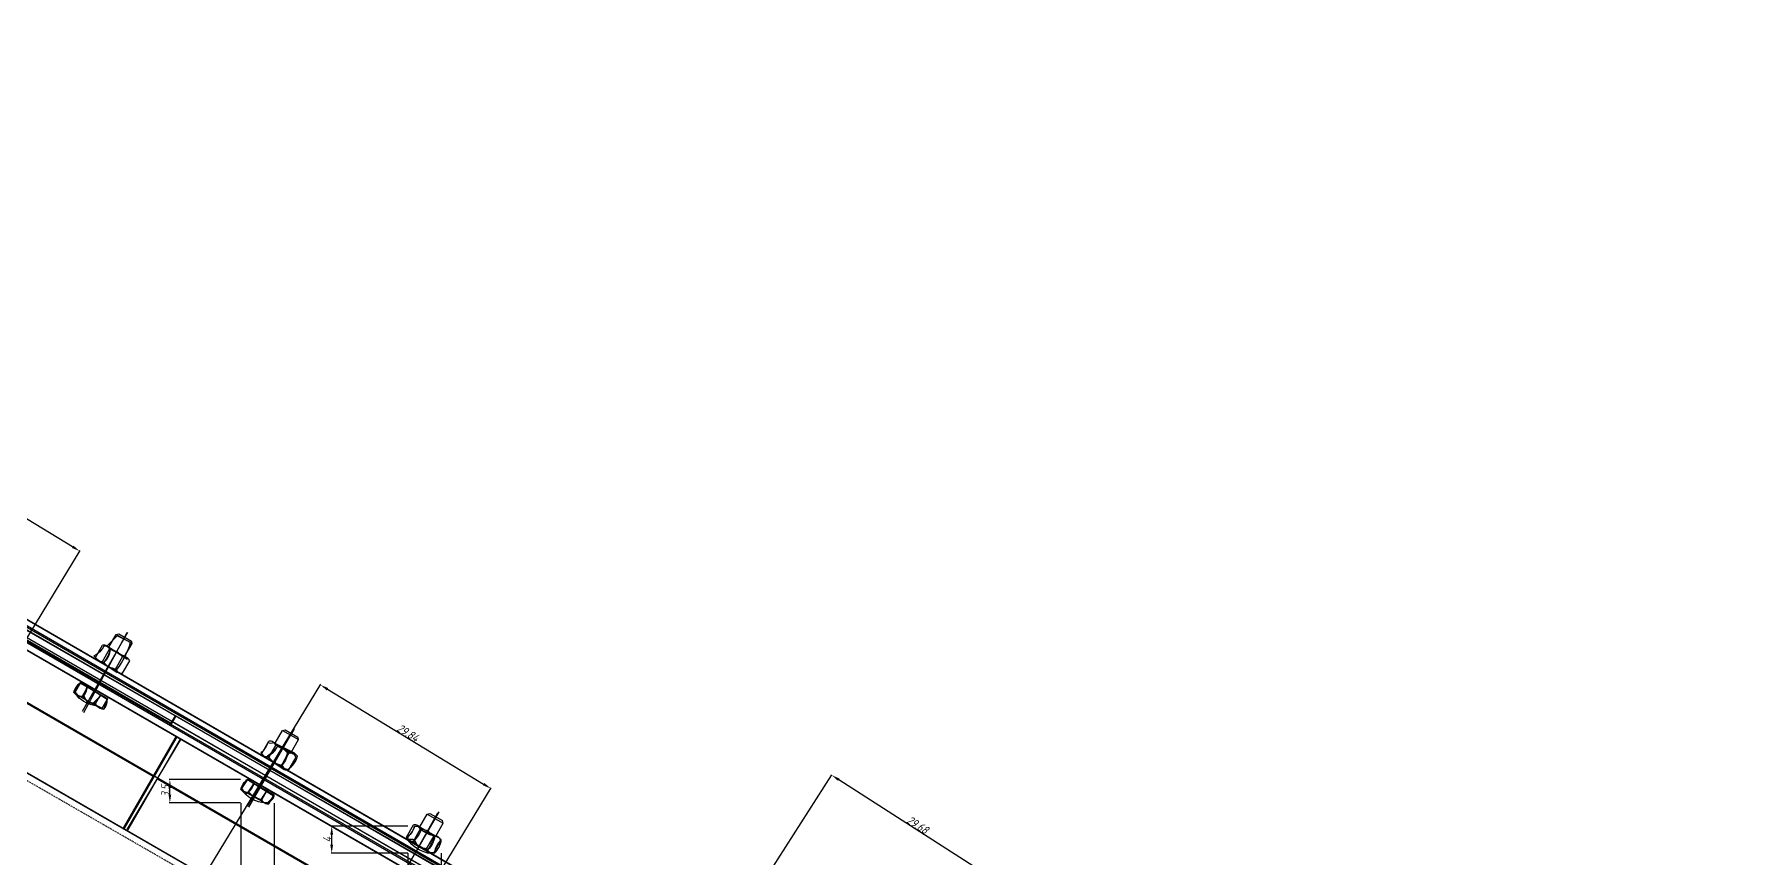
# Model space of a CAD drawing. Header units: millimetres. Extents: x 2787 to 6144, y -18 to 478.
# Drawn here: x 4479.1 to 4734.2, y 289.8 to 413 of the extents above; entities that cross this region are included whole.
import ezdxf

# ---------------------------------------------------------------- set-up
doc = ezdxf.new("R2010")
doc.units = ezdxf.units.MM
for name, pattern in [('ACAD_ISO02W100', [15, 12, -3]), ('CENTER', [50.8, 31.75, -6.35, 6.35, -6.35]), ('HIDDEN', [0.2, 0.1, -0.1])]:
    doc.linetypes.add(name, pattern=pattern)
for name, color, linetype in [('ADIM', 3, 'Continuous'), ('ADIM_CLEAN', 3, 'Continuous'), ('ADIM_CLEAN_L', 3, 'Continuous')]:
    doc.layers.add(name, color=color, linetype=linetype)
for name, color, linetype, lineweight in [('中心线', 1, 'CENTER', 13), ('尺寸线', 22, 'Continuous', 13), ('虚线', 8, 'ACAD_ISO02W100', 13)]:
    doc.layers.add(name, color=color, linetype=linetype, lineweight=lineweight)
doc.styles.get("Standard").update_dxf_attribs({"font": 'gbeitc.shx', "bigfont": 'gbcbig.shx'})
doc.dimstyles.new('ADIM', dxfattribs={"dimscale": 0.5, "dimtxt": 2.5, "dimasz": 2.5, "dimexe": 0.18, "dimexo": 0.0625, "dimgap": 0.09, "dimtad": 1, "dimdec": 4, "dimzin": 0, "dimdsep": 46, "dimtxsty": 'Standard', "dimcen": 0.09, "dimadec": 0, "dimazin": 0, "dimtfac": 1, "dimtdec": 4, "dimtofl": 0, "dimtmove": 0, "dimatfit": 3, "dimfxl": 1, "dimtolj": 1, "dimtzin": 0, "dimarcsym": 0})

# ---------------------------------------------------------------- blocks, each defined once
blk = doc.blocks.new('*D86')
at = {"layer": 'ADIM', "color": 0, "lineweight": -2, "transparency": 16777216}
for p, q in [((4566.02, 251.53), (4598.46, 302.22)), ((4599.47, 301.48), (4622.36, 286.82)), ((4591.02, 235.53), (4623.46, 286.22))]:
    blk.add_line(p, q, dxfattribs=at)
at = {"layer": 'ADIM', "color": 0, "transparency": 16777216}
for points in [[(4599.58, 301.65), (4599.36, 301.3), (4598.42, 302.15)], [(4622.47, 287), (4622.25, 286.65), (4623.42, 286.15)]]:
    blk.add_solid(points, dxfattribs=at)
at = {"layer": 'Defpoints', "color": 0, "transparency": 16777216}
for p in [(4623.42, 286.15), (4566, 251.5), (4591, 235.5)]:
    blk.add_point(p, dxfattribs=at)
at = {"layer": 'ADIM', "color": 0, "transparency": 16777216, "insert": (4611.28, 294.71), "char_height": 1.25, "attachment_point": 5, "rotation": 327.3808}
blk.add_mtext('\\A1;29.68', dxfattribs=at)
blk = doc.blocks.new('*D133')
at = {"layer": 'ADIM', "color": 0, "lineweight": -2, "transparency": 16777216}
for p, q in [((4490.52, 264.03), (4521.95, 315.74)), ((4522.97, 315.01), (4546.33, 300.81)), ((4516.02, 248.53), (4547.45, 300.24))]:
    blk.add_line(p, q, dxfattribs=at)
at = {"layer": 'ADIM', "color": 0, "transparency": 16777216}
for points in [[(4523.08, 315.19), (4522.86, 314.83), (4521.9, 315.66)], [(4546.44, 300.99), (4546.23, 300.63), (4547.4, 300.16)]]:
    blk.add_solid(points, dxfattribs=at)
at = {"layer": 'Defpoints', "color": 0, "transparency": 16777216}
for p in [(4547.4, 300.16), (4490.5, 264), (4516, 248.5)]:
    blk.add_point(p, dxfattribs=at)
at = {"layer": 'ADIM', "color": 0, "transparency": 16777216, "insert": (4535, 308.48), "char_height": 1.25, "attachment_point": 5, "rotation": 328.707}
blk.add_mtext('\\A1;29.84', dxfattribs=at)
blk = doc.blocks.new('*D167')
at = {"layer": 'ADIM', "color": 0, "lineweight": -2, "transparency": 16777216}
for p, q in [((4429.02, 299.53), (4460.45, 351.24)), ((4484.83, 336.31), (4461.47, 350.51)), ((4454.52, 284.03), (4485.95, 335.74))]:
    blk.add_line(p, q, dxfattribs=at)
at = {"layer": 'ADIM', "color": 0, "transparency": 16777216}
for points in [[(4461.58, 350.69), (4461.36, 350.33), (4460.4, 351.16)], [(4484.94, 336.49), (4484.73, 336.13), (4485.9, 335.66)]]:
    blk.add_solid(points, dxfattribs=at)
at = {"layer": 'Defpoints', "color": 0, "transparency": 16777216}
for p in [(4460.4, 351.16), (4429, 299.5), (4454.5, 284)]:
    blk.add_point(p, dxfattribs=at)
at = {"layer": 'ADIM', "color": 0, "transparency": 16777216, "insert": (4473.5, 343.98), "char_height": 1.25, "attachment_point": 5, "rotation": 328.707}
blk.add_mtext('\\A1;29.84', dxfattribs=at)
blk = doc.blocks.new('*D211')
at = {"layer": 'ADIM', "color": 0, "lineweight": -2, "transparency": 16777216}
for p, q in [((4535, 290.47), (4535, 277.7)), ((4540, 290.47), (4540, 277.7)), ((4536.25, 277.79), (4538.75, 277.79))]:
    blk.add_line(p, q, dxfattribs=at)
at = {"layer": 'ADIM', "color": 0, "transparency": 16777216}
for points in [[(4536.25, 278), (4536.25, 277.58), (4535, 277.79)], [(4538.75, 278), (4538.75, 277.58), (4540, 277.79)]]:
    blk.add_solid(points, dxfattribs=at)
at = {"layer": 'Defpoints', "color": 0, "transparency": 16777216}
for p in [(4535, 290.5), (4540, 290.5), (4540, 277.79)]:
    blk.add_point(p, dxfattribs=at)
at = {"layer": 'ADIM', "color": 0, "transparency": 16777216, "insert": (4537.5, 278.46), "char_height": 1.25, "attachment_point": 5}
blk.add_mtext('\\A1;5', dxfattribs=at)
blk = doc.blocks.new('*D212')
at = {"layer": 'ADIM', "color": 0, "lineweight": -2, "transparency": 16777216}
for p, q in [((4534.97, 294.5), (4523.51, 294.5)), ((4523.6, 291.75), (4523.6, 293.25)), ((4534.97, 290.5), (4523.51, 290.5))]:
    blk.add_line(p, q, dxfattribs=at)
at = {"layer": 'ADIM', "color": 0, "transparency": 16777216}
for points in [[(4523.39, 293.25), (4523.81, 293.25), (4523.6, 294.5)], [(4523.39, 291.75), (4523.81, 291.75), (4523.6, 290.5)]]:
    blk.add_solid(points, dxfattribs=at)
at = {"layer": 'Defpoints', "color": 0, "transparency": 16777216}
for p in [(4523.6, 294.5), (4535, 294.5), (4535, 290.5)]:
    blk.add_point(p, dxfattribs=at)
at = {"layer": 'ADIM', "color": 0, "transparency": 16777216, "insert": (4522.93, 292.5), "char_height": 1.25, "attachment_point": 5, "rotation": 90}
blk.add_mtext('\\A1;4', dxfattribs=at)
blk = doc.blocks.new('*D226')
at = {"layer": 'ADIM', "color": 0, "lineweight": -2, "transparency": 16777216}
for p, q in [((4510, 297.97), (4510, 285.2)), ((4515, 297.97), (4515, 285.2)), ((4511.25, 285.29), (4513.75, 285.29))]:
    blk.add_line(p, q, dxfattribs=at)
at = {"layer": 'ADIM', "color": 0, "transparency": 16777216}
for points in [[(4511.25, 285.5), (4511.25, 285.08), (4510, 285.29)], [(4513.75, 285.5), (4513.75, 285.08), (4515, 285.29)]]:
    blk.add_solid(points, dxfattribs=at)
at = {"layer": 'Defpoints', "color": 0, "transparency": 16777216}
for p in [(4510, 298), (4515, 298), (4515, 285.29)]:
    blk.add_point(p, dxfattribs=at)
at = {"layer": 'ADIM', "color": 0, "transparency": 16777216, "insert": (4512.5, 285.96), "char_height": 1.25, "attachment_point": 5}
blk.add_mtext('\\A1;5', dxfattribs=at)
blk = doc.blocks.new('*D227')
at = {"layer": 'ADIM', "color": 0, "lineweight": -2, "transparency": 16777216}
for p, q in [((4509.97, 301.5), (4499.29, 301.5)), ((4499.38, 299.25), (4499.38, 300.25)), ((4509.97, 298), (4499.29, 298))]:
    blk.add_line(p, q, dxfattribs=at)
at = {"layer": 'ADIM', "color": 0, "transparency": 16777216}
for points in [[(4499.18, 300.25), (4499.59, 300.25), (4499.38, 301.5)], [(4499.18, 299.25), (4499.59, 299.25), (4499.38, 298)]]:
    blk.add_solid(points, dxfattribs=at)
at = {"layer": 'Defpoints', "color": 0, "transparency": 16777216}
for p in [(4499.38, 301.5), (4510, 301.5), (4510, 298)]:
    blk.add_point(p, dxfattribs=at)
at = {"layer": 'ADIM', "color": 0, "transparency": 16777216, "insert": (4498.71, 299.75), "char_height": 1.25, "attachment_point": 5, "rotation": 90}
blk.add_mtext('\\A1;3.5', dxfattribs=at)

msp = doc.modelspace()

# ---------------------------------------------------------------- linework, layer by layer
at = {"color": 7, "linetype": 'Continuous', "lineweight": -3}
for p, q in [((4733.81439, 176.65359), (4326.16476, 412.2102)), ((4734.18939, 177.30312), (4326.53974, 412.8597)), ((4324.54182, 409.39919), (4732.31555, 174.05717)), ((4325.04182, 410.26522), (4732.81539, 174.92328)), ((4724.37888, 160.30492), (4316.60058, 395.64456)), ((4500.15996, 311.03277), (4454.15965, 337.59106)), ((4499.66004, 310.16688), (4453.65973, 336.72517)), ((4450.96807, 328.48998), (4496.87204, 301.99799)), ((4488.2409, 319.76004), (4489.29699, 321.58926)), ((4489.93145, 321.46129), (4492.94391, 319.72204)), ((4490.23068, 321.28852), (4491.33344, 323.19856)), ((4491.33344, 323.19856), (4491.74335, 323.30194)), ((4491.33344, 323.19856), (4493.72882, 321.84747)), ((4491.74335, 323.30194), (4493.61891, 322.21908)), ((4492.61225, 319.91352), (4493.72882, 321.84747)), ((4493.72882, 321.84747), (4493.61891, 322.21908)), ((4488.66895, 319.27457), (4491.68141, 317.53533)), ((4489.3034, 319.14661), (4490.35949, 320.97582)), ((4491.25336, 318.0208), (4492.30946, 319.85001)), ((4492.31586, 317.40736), (4493.37196, 319.23657)), ((4485.23, 314.58396), (4486.0018, 315.92076)), ((4485.65805, 314.0985), (4488.67051, 312.35925)), ((4486.0018, 315.92076), (4490.07676, 313.56808)), ((4486.2925, 313.97053), (4487.0643, 315.30732)), ((4488.24246, 312.84472), (4489.01426, 314.18151)), ((4489.30496, 312.23128), (4490.07676, 313.56808)), ((4500.15996, 311.03277), (4499.34759, 309.6257)), ((4500.2682, 310.97028), (4499.45583, 309.56321)), ((4545.76859, 283.5461), (4499.76828, 310.10439)), ((4546.26851, 284.41198), (4500.2682, 310.97028)), ((4515.13261, 306.91719), (4516.23536, 308.82722)), ((4516.23536, 308.82722), (4516.64527, 308.9306)), ((4516.23536, 308.82722), (4518.63074, 307.47613)), ((4516.64527, 308.9306), (4518.52083, 307.84775)), ((4500.33223, 307.99121), (4492.39473, 294.24306)), ((4500.98182, 307.61633), (4493.04432, 293.86817)), ((4513.14282, 305.38871), (4514.19892, 307.21792)), ((4514.20532, 304.77527), (4515.26142, 306.60448)), ((4514.83337, 307.08995), (4517.84583, 305.35071)), ((4517.51418, 305.54219), (4518.63074, 307.47613)), ((4518.63074, 307.47613), (4518.52083, 307.84775)), ((4513.57087, 304.90324), (4516.58333, 303.16399)), ((4516.15528, 303.64946), (4517.21138, 305.47867)), ((4517.21778, 303.03602), (4518.27388, 304.86524)), ((4497.52163, 301.6231), (4543.4256, 275.13111)), ((4510.13192, 300.21263), (4510.90372, 301.54942)), ((4510.90372, 301.54942), (4514.97869, 299.19674)), ((4510.55997, 299.72716), (4513.57244, 297.98791)), ((4511.19442, 299.59919), (4511.96622, 300.93599)), ((4513.14439, 298.47338), (4513.91619, 299.81017)), ((4514.20689, 297.85995), (4514.97869, 299.19674)), ((4536.78425, 294.42164), (4537.887, 296.33168)), ((4537.887, 296.33168), (4538.29691, 296.43506)), ((4537.887, 296.33168), (4540.28238, 294.98059)), ((4538.29691, 296.43506), (4540.17247, 295.3522)), ((4534.79446, 292.89316), (4535.85056, 294.72238)), ((4535.85696, 292.27973), (4536.91306, 294.10894)), ((4536.48501, 294.59441), (4539.49747, 292.85516)), ((4539.16582, 293.04664), (4540.28238, 294.98059)), ((4540.28238, 294.98059), (4540.17247, 295.3522)), ((4535.22251, 292.40769), (4538.23497, 290.66845)), ((4537.80692, 291.15392), (4538.86302, 292.98313)), ((4538.86942, 290.54048), (4539.92552, 292.36969))]:
    msp.add_line(p, q, dxfattribs=at)
for centre, radius, start, end in [((4489.45151, 320.71857), 0.88429, 57.1298859, 100.0632782), ((4489.5282, 320.6743), 0.88429, 19.9367218, 62.8701141), ((4489.07219, 320.06157), 0.88429, 199.9367218, 242.8701141), ((4489.14888, 320.01729), 0.88429, 237.1298859, 280.0632782), ((4491.86388, 321.27313), 3.32839, 219.71023, 239.5116666), ((4489.79811, 317.69512), 3.32839, 60.4883334, 80.28977), ((4489.74898, 317.72348), 3.32839, 39.71023, 59.5116666), ((4492.46398, 318.97933), 0.88429, 57.1298859, 100.0632782), ((4492.54067, 318.93505), 0.88429, 19.9367218, 62.8701141), ((4491.81475, 321.3015), 3.32839, 240.4883334, 260.28977), ((4492.08465, 318.32232), 0.88429, 199.9367218, 242.8701141), ((4492.16135, 318.27804), 0.88429, 237.1298859, 280.0632782), ((4486.06129, 314.88549), 0.88429, 199.9367218, 242.8701141), ((4486.13798, 314.84121), 0.88429, 237.1298859, 280.0632782), ((4488.85298, 316.09705), 3.32839, 219.71023, 239.5116666), ((4488.80385, 316.12542), 3.32839, 240.4883334, 260.28977), ((4489.07376, 313.14624), 0.88429, 199.9367218, 242.8701141), ((4489.15045, 313.10197), 0.88429, 237.1298859, 280.0632782), ((4514.35343, 306.34724), 0.88429, 57.1298859, 100.0632782), ((4514.43013, 306.30296), 0.88429, 19.9367218, 62.8701141), ((4514.70003, 303.32378), 3.32839, 60.4883334, 80.28977), ((4514.6509, 303.35215), 3.32839, 39.71023, 59.5116666), ((4513.97411, 305.69023), 0.88429, 199.9367218, 242.8701141), ((4514.0508, 305.64595), 0.88429, 237.1298859, 280.0632782), ((4516.7658, 306.9018), 3.32839, 219.71023, 239.5116666), ((4516.71667, 306.93016), 3.32839, 240.4883334, 260.28977), ((4516.98658, 303.95098), 0.88429, 199.9367218, 242.8701141), ((4517.3659, 304.60799), 0.88429, 57.1298859, 100.0632782), ((4517.44259, 304.56371), 0.88429, 19.9367218, 62.8701141), ((4517.06327, 303.90671), 0.88429, 237.1298859, 280.0632782), ((4510.96321, 300.51415), 0.88429, 199.9367218, 242.8701141), ((4511.03991, 300.46988), 0.88429, 237.1298859, 280.0632782), ((4513.7549, 301.72572), 3.32839, 219.71023, 239.5116666), ((4513.70577, 301.75409), 3.32839, 240.4883334, 260.28977), ((4513.97568, 298.77491), 0.88429, 199.9367218, 242.8701141), ((4514.05237, 298.73063), 0.88429, 237.1298859, 280.0632782), ((4536.00507, 293.85169), 0.88429, 57.1298859, 100.0632782), ((4536.08177, 293.80742), 0.88429, 19.9367218, 62.8701141), ((4536.35167, 290.82824), 3.32839, 60.4883334, 80.28977), ((4536.30254, 290.8566), 3.32839, 39.71023, 59.5116666), ((4535.62575, 293.19469), 0.88429, 199.9367218, 242.8701141), ((4535.70244, 293.15041), 0.88429, 237.1298859, 280.0632782), ((4538.41744, 294.40625), 3.32839, 219.71023, 239.5116666), ((4538.36831, 294.43462), 3.32839, 240.4883334, 260.28977), ((4538.63822, 291.45544), 0.88429, 199.9367218, 242.8701141), ((4539.01754, 292.11245), 0.88429, 57.1298859, 100.0632782), ((4539.09423, 292.06817), 0.88429, 19.9367218, 62.8701141), ((4538.71491, 291.41116), 0.88429, 237.1298859, 280.0632782)]:
    msp.add_arc(centre, radius, start, end, dxfattribs=at)
at = {"layer": 'ADIM_CLEAN'}
for points in [[(4490.5, 321), (4490, 321.5, -0.189554842), (4489.5, 321.5, -0.189554842), (4488, 320), (4488.5, 319.5, 0.189554842), (4489.5, 319, 0.189554842)], [(4491.5, 323), (4490, 321.5), (4493, 319.5), (4492.5, 320, -0.189554842), (4491.5, 320.5, -0.086615702), (4490.5, 321, -0.086615702), (4489.5, 319), (4490, 318.5, 0.086615702), (4491.5, 318, 0.086615702), (4493.5, 322)], [(4489, 314), (4488, 313), (4488.5, 312.5, 0.189554842), (4489.5, 312, 0.189554842), (4490, 313.5), (4486, 316), (4485, 314.5), (4485.5, 314, 0.189554842), (4486.5, 314, 0.189554842), (4487, 315.5), (4486.5, 314), (4487, 313, 0.086615702), (4488, 313, 0.086615702)], [(4489.5, 312), (4488.5, 312.5, -0.189554842), (4485.5, 314), (4485, 314.5, -0.189554842), (4486, 316), (4490, 313.5)], [(4515.5, 306.5), (4515, 307, -0.189554842), (4514, 307, -0.189554842), (4513, 305.5), (4513.5, 305, 0.189554842), (4514, 305, 0.189554842)], [(4517, 305.5), (4516.5, 306, -0.086615702), (4515.5, 306.5, -0.086615702), (4514, 305), (4515, 304, 0.086615702), (4516, 303.5, 0.086615702)], [(4516, 303.5), (4516.5, 303, 0.189554842), (4517, 303, 0.189554842), (4518.5, 305), (4518, 305.5, -0.189554842), (4517, 305.5, -0.189554842)], [(4514, 300), (4513, 298.5), (4513.5, 298, 0.189554842), (4514, 298, 0.189554842), (4515, 299), (4511, 301.5), (4510, 300), (4510.5, 299.5, 0.189554842), (4511, 299.5, 0.189554842), (4512, 301), (4511, 299.5), (4512, 299, 0.086615702), (4513, 298.5, 0.086615702)], [(4514, 298), (4513.5, 298, -0.189554842), (4510.5, 299.5), (4510, 300, -0.189554842), (4511, 301.5), (4515, 299)], [(4539.5, 293), (4540, 292.5, 0.189554842), (4539, 290.5), (4538, 290.5, -0.189554842), (4535, 292.5), (4535, 293, 0.189554842), (4536, 294.5), (4536.5, 294.5, 0.189554842)], [(4537, 294), (4536.5, 294.5, -0.189554842), (4536, 294.5, -0.189554842), (4535, 293), (4535, 292.5, -0.189554842), (4536, 292.5, 0.189554842)], [(4539, 293), (4538, 293.5, -0.086615702), (4537, 294, -0.086615702), (4536, 292.5), (4536.5, 291.5, 0.086615702), (4538, 291, 0.086615702)], [(4538, 291), (4538, 290.5, -0.189554842), (4539, 290.5, 0.189554842), (4540, 292.5), (4539.5, 293, -0.189554842), (4539, 293, -0.189554842)]]:
    msp.add_lwpolyline(points, format="xyb", close=True, dxfattribs=at)
at = {"layer": 'ADIM_CLEAN_L'}
for p, q in [((4326, 412), (4734, 176.5)), ((4326.5, 413), (4734, 177.5)), ((4324.5, 409.5), (4732.5, 174)), ((4325, 410.5), (4733, 175)), ((4316.5, 395.5), (4724.5, 160.5)), ((4408, 364), (4592.5, 258)), ((4404.5, 355.5), (4636.5, 221.5)), ((4453.5, 336.5), (4499.5, 310)), ((4486.5, 311.5), (4493, 323.5)), ((4488.5, 319.5), (4491.5, 317.5)), ((4500, 310), (4638, 230.5)), ((4511, 297.5), (4518, 309)), ((4492.5, 294), (4500.5, 308)), ((4493, 294), (4501, 307.5)), ((4515, 307), (4518, 305.5)), ((4513.5, 305), (4516.5, 303)), ((4533, 285), (4539.5, 296.5))]:
    msp.add_line(p, q, dxfattribs=at)
at = {"layer": '中心线', "lineweight": -3}
for p, q in [((4486.29845, 311.7236), (4493.10943, 323.52057)), ((4511.19668, 297.3486), (4518.00766, 309.14557)), ((4532.84731, 284.8486), (4539.6583, 296.64557))]:
    msp.add_line(p, q, dxfattribs=at)
at = {"layer": '尺寸线', "lineweight": -3}
for p, q in [((4486.29845, 311.7236), (4493.10943, 323.52057)), ((4511.19668, 297.3486), (4518.00766, 309.14557)), ((4532.84731, 284.8486), (4539.6583, 296.64557))]:
    msp.add_line(p, q, dxfattribs=at)
at = {"layer": '虚线', "color": 251, "linetype": 'HIDDEN', "lineweight": -3}
msp.add_line((4724.54654, 159.05358), (4339.65922, 381.18243), dxfattribs=at)

# ---------------------------------------------------------------- dimensions: what is measured, and where the dimension line sits
at = {"layer": 'ADIM'}
for p1, p2, distance, text, picture, middle in [((4454.5, 284), (4429, 299.5), -60.45704, '29.84', '*D167', (4473.50032, 343.9844)), ((4490.5, 264), (4516, 248.5), 60.45704, '29.84', '*D133', (4535.00032, 308.4844)), ((4566, 251.5), (4591, 235.5), 60.13369, '29.68', '*D86', (4611.27645, 294.71321))]:
    dim = msp.add_aligned_dim(p1=p1, p2=p2, distance=distance, text=text, dimstyle='ADIM', dxfattribs=at)
    dim.commit()
    dim.dimension.update_dxf_attribs({"geometry": picture, "text_midpoint": middle})
for base, p1, p2, text, picture, middle in [((4499.38446, 301.5), (4510, 298), (4510, 301.5), '3.5', '*D227', (4498.71446, 299.75)), ((4523.59997, 294.5), (4535, 290.5), (4535, 294.5), '4', '*D212', (4522.92997, 292.5))]:
    dim = msp.add_linear_dim(base=base, p1=p1, p2=p2, angle=90, text=text, dimstyle='ADIM', dxfattribs=at)
    dim.commit()
    dim.dimension.update_dxf_attribs({"geometry": picture, "text_midpoint": middle})
for base, p1, p2, picture, middle in [((4515, 285.28691), (4510, 298), (4515, 298), '*D226', (4512.5, 285.95691)), ((4540, 277.78691), (4535, 290.5), (4540, 290.5), '*D211', (4537.5, 278.45691))]:
    dim = msp.add_linear_dim(base=base, p1=p1, p2=p2, text='5', dimstyle='ADIM', dxfattribs=at)
    dim.commit()
    dim.dimension.update_dxf_attribs({"geometry": picture, "text_midpoint": middle})

doc.saveas('drawing.dxf')
